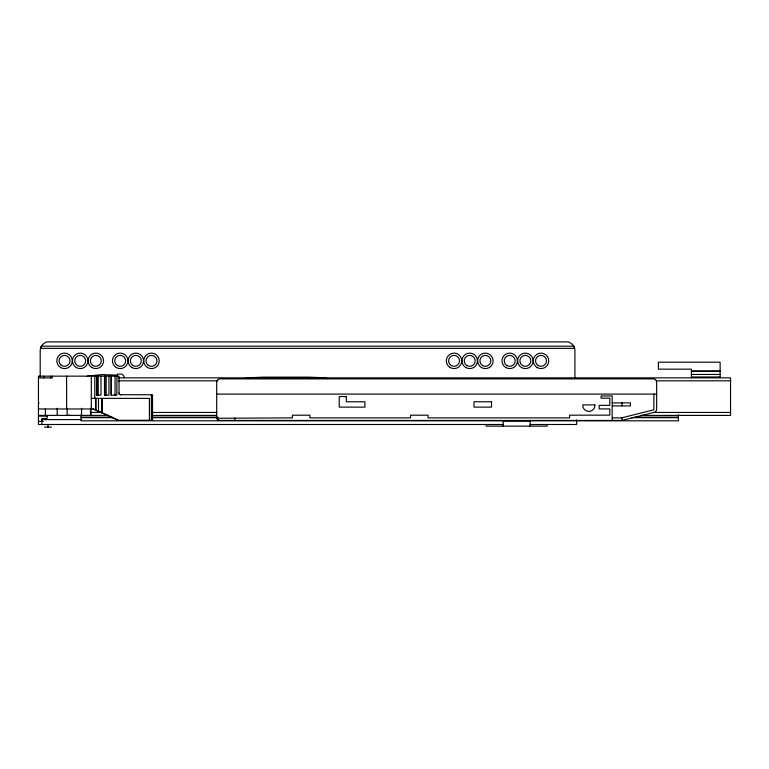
<?xml version="1.0" encoding="UTF-8"?>
<svg xmlns="http://www.w3.org/2000/svg" width="769" height="769" viewBox="0 0 769 769"><rect width="100%" height="100%" fill="white"/><g stroke="black" fill="none" stroke-linecap="round" stroke-linejoin="round"><path stroke-width="1.15" d="M503.186 424.498L38.45 424.498L38.45 376.156L119.051 376.156L119.032 393.017A1.692 1.634 90 0 0 119.176 393.699A1.749 1.692 89.3 0 0 119.82 394.478A1.826 1.759 88.4 0 0 120.435 394.728L152.531 394.757L152.531 420.278L118.003 420.278A238.611 14.284 24.1 0 0 102.392 413.068L96.038 410.377L96.038 398.371M38.45 403.754L39.027 402.754M87.137 376.156L101.969 374.618L117.378 375.137L117.378 374.09L121.915 374.09L124.126 376.301L124.184 377.848M246.08 377.848L263.469 377.137L309.032 377.137L326.421 377.848M574.616 348.347L40.488 348.347A10.766 9.411 0 0 1 41.401 346.156L573.703 346.156A10.612 9.276 0 0 1 574.328 347.444M691.427 370.889L720.12 370.889M691.427 371.446L720.12 371.446M691.427 374.445L720.12 374.445M691.427 376.983L720.12 376.983M38.45 377.896L52.359 377.896L52.359 376.156M118.282 377.848L730.55 377.848L730.55 415.414L640.51 415.414M118.33 380.809L217.838 380.809M656.101 380.809L730.55 380.809M216.695 394.103L656.649 394.103M91.28 398.371L149.417 398.371L149.417 420.278M38.45 408.973L93.924 408.973M90.665 412.453L101.47 412.453M151.897 412.453L216.723 412.453M653.717 412.453L730.55 412.453M38.45 415.395L108.487 415.395M151.897 415.414L216.723 415.414M38.45 416.144L46.861 416.144M81.053 417.154L112.236 417.154M151.82 417.154L217.79 417.154M635.204 417.154L678.383 417.154M81.053 417.682L113.437 417.682M151.82 417.682L217.79 417.682M631.599 417.682L678.383 417.682M41.93 419.624L81.495 419.624M503.262 420.806L81.053 420.806L81.053 414.847M529.649 420.806L678.383 420.806L678.383 414.674M38.45 421.364L43.256 421.364M530.139 424.498L576.654 424.498L576.654 419.941M44.535 427.103L51.494 427.103M92.943 408.973L96.038 410.377M720.12 377.848L720.12 362.199L658.379 362.199L658.379 369.158L691.427 369.158L691.427 377.848M656.649 409.31L656.649 382.02A3.134 3.134 0 0 0 653.515 378.896L219.819 378.896A3.134 3.134 0 0 0 216.695 382.02L216.695 417.327A3.134 3.134 0 0 0 219.819 420.451L621.861 420.451L654.275 412.347A3.134 3.134 0 0 0 656.534 410.137M653.881 394.103L653.881 409.79L621.544 417.875L612.153 417.875L612.153 405.917L630.407 405.917L630.407 402.889L612.153 402.889L612.153 395.977L601.089 395.977L601.089 398.198L609.788 398.198L609.788 405.359L599.186 405.359L599.186 408.925L609.788 408.925L609.788 415.164L569.627 415.164L569.627 417.875L428.064 417.875L428.064 415.193L410.588 415.193L410.588 417.875L309.897 417.875L309.897 415.193L292.422 415.193L292.422 417.875L216.839 418.269A3.105 2.999 -90 0 0 217.483 419.403L217.81 419.72A3.278 3.172 -90 0 0 218.992 420.345M622.034 402.889L622.034 405.917M622.034 417.75L622.034 420.412M612.297 402.889L612.297 405.917M612.297 417.875L612.297 420.451M574.914 378.088L574.914 350.587A8.699 8.699 0 0 0 570.569 343.061L568.551 341.897L46.553 341.897L44.535 343.061A8.699 8.699 0 0 0 40.19 350.587L40.19 376.887M547.095 424.498L547.095 426.151L486.229 426.151L486.229 424.498M530.139 426.151L530.139 421.277L503.186 421.277L503.186 426.151M234.862 417.875L234.862 420.451M151.378 394.757L151.378 420.278M116.888 376.156L116.888 395.122L111.053 395.122L111.053 376.156M115.042 376.156L115.042 395.122M111.313 376.156L111.313 395.122M108.948 376.156L108.948 395.122L104.497 395.122L104.497 376.156M106.17 376.156L106.17 395.122M104.872 376.156L104.872 395.122M102.392 398.371L102.392 413.068M101.614 398.371L101.614 412.713M100.999 376.156L100.999 395.122L96.548 395.122L96.548 376.156M98.499 398.371L98.499 411.415M98.23 376.156L98.23 395.122M96.932 376.156L96.932 395.122M95.539 398.371L95.539 410.156M94.789 376.156L94.789 398.371M91.319 376.156L91.319 408.973M90.925 408.252L90.925 415.395M90.531 408.8L90.531 415.395M81.552 408.32L81.552 415.395M69.056 414.847L69.056 415.414M67.143 408.262L67.143 415.395M66.615 376.156L66.615 408.973M57.204 408.262L57.204 415.395M50.619 376.156L50.619 377.896M48.014 424.498L48.014 427.103M47.149 415.395L47.149 418.499L41.93 418.499L41.93 424.498M45.409 408.8L45.409 415.395M43.67 376.156L43.67 377.896M120.771 394.757A1.749 1.73 -90 0 1 119.032 393.017M118.484 420.278A242.398 14.515 24.1 0 0 109.246 416A242.841 14.544 24.1 0 0 107.218 415.068M94.952 409.444A242.841 14.544 24.1 0 1 106.199 414.597M346.31 396.554L339.216 396.554L339.216 407.128L364.9 407.128L364.9 401.764L346.31 401.764L346.31 396.554M491.516 401.764L473.983 401.764L473.983 407.128L491.516 407.128L491.516 401.764M594.898 404.907L582.758 404.907A6.085 6.085 0 0 0 588.823 411.405A6.085 6.085 0 0 0 594.898 404.907M61.087 365.112A5.479 5.479 0 0 0 69.941 361.709A5.479 5.479 0 0 0 62.568 355.739A5.479 5.479 0 0 0 61.087 365.112M133.095 365.592A5.479 5.479 0 0 0 141.313 360.853A5.479 5.479 0 0 0 133.095 356.105A5.479 5.479 0 0 0 133.095 365.592M117.446 365.592A5.479 5.479 0 0 0 125.655 360.853A5.479 5.479 0 0 0 117.446 356.105A5.479 5.479 0 0 0 117.446 365.592M93.097 365.592A5.479 5.479 0 0 0 101.316 360.853A5.479 5.479 0 0 0 93.097 356.105A5.479 5.479 0 0 0 93.097 365.592M148.032 365.112A5.479 5.479 0 0 0 156.895 361.709A5.479 5.479 0 0 0 149.522 355.739A5.479 5.479 0 0 0 148.032 365.112M77.448 365.592A5.479 5.479 0 0 0 85.667 360.853A5.479 5.479 0 0 0 77.448 356.105A5.479 5.479 0 0 0 77.448 365.592M482.624 365.592A5.479 5.479 0 0 0 490.833 360.853A5.479 5.479 0 0 0 482.624 356.105A5.479 5.479 0 0 0 482.624 365.592M466.966 365.592A5.479 5.479 0 0 0 475.184 360.853A5.479 5.479 0 0 0 466.966 356.105A5.479 5.479 0 0 0 466.966 365.592M451.316 365.592A5.479 5.479 0 0 0 459.535 360.853A5.479 5.479 0 0 0 451.316 356.105A5.479 5.479 0 0 0 451.316 365.592M538.262 365.592A5.479 5.479 0 0 0 546.48 360.853A5.479 5.479 0 0 0 538.262 356.105A5.479 5.479 0 0 0 538.262 365.592M522.612 365.592A5.479 5.479 0 0 0 530.831 360.853A5.479 5.479 0 0 0 522.612 356.105A5.479 5.479 0 0 0 522.612 365.592M506.963 365.592A5.479 5.479 0 0 0 515.182 360.853A5.479 5.479 0 0 0 506.963 356.105A5.479 5.479 0 0 0 506.963 365.592M60.664 367.553A7.738 7.738 0 0 0 72.276 360.853A7.738 7.738 0 0 0 60.664 354.153A7.738 7.738 0 0 0 60.664 367.553M91.963 367.553A7.738 7.738 0 0 0 103.575 360.853A7.738 7.738 0 0 0 91.963 354.153A7.738 7.738 0 0 0 91.963 367.553M76.314 367.553A7.738 7.738 0 0 0 87.926 360.853A7.738 7.738 0 0 0 76.314 354.153A7.738 7.738 0 0 0 76.314 367.553M481.49 367.553A7.738 7.738 0 0 0 493.092 360.853A7.738 7.738 0 0 0 481.49 354.153A7.738 7.738 0 0 0 481.49 367.553M465.841 367.553A7.738 7.738 0 0 0 477.443 360.853A7.738 7.738 0 0 0 465.841 354.153A7.738 7.738 0 0 0 465.841 367.553M450.192 367.553A7.738 7.738 0 0 0 461.794 360.853A7.738 7.738 0 0 0 450.192 354.153A7.738 7.738 0 0 0 450.192 367.553M537.137 367.553A7.738 7.738 0 0 0 548.739 360.853A7.738 7.738 0 0 0 537.137 354.153A7.738 7.738 0 0 0 537.137 367.553M521.488 367.553A7.738 7.738 0 0 0 533.09 360.853A7.738 7.738 0 0 0 521.488 354.153A7.738 7.738 0 0 0 521.488 367.553M505.839 367.553A7.738 7.738 0 0 0 517.441 360.853A7.738 7.738 0 0 0 505.839 354.153A7.738 7.738 0 0 0 505.839 367.553M131.96 367.553A7.738 7.738 0 0 0 143.572 360.853A7.738 7.738 0 0 0 131.96 354.153A7.738 7.738 0 0 0 131.96 367.553M147.61 367.553A7.738 7.738 0 0 0 159.221 360.853A7.738 7.738 0 0 0 147.61 354.153A7.738 7.738 0 0 0 147.61 367.553M116.311 367.553A7.738 7.738 0 0 0 127.923 360.853A7.738 7.738 0 0 0 116.311 354.153A7.738 7.738 0 0 0 116.311 367.553"/></g></svg>
